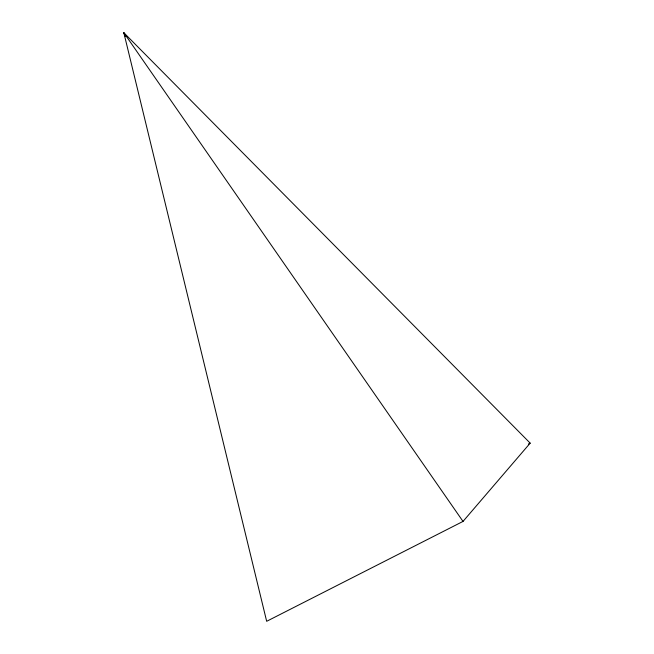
<?xml version="1.0" encoding="UTF-8"?>
<svg xmlns="http://www.w3.org/2000/svg" width="654" height="654" viewBox="0 0 654 654"><rect width="100%" height="100%" fill="white"/><g stroke="black" fill="none" stroke-linecap="round" stroke-linejoin="round"><path stroke-width="0.98" d="M463.016 521.418L530.181 443.134L123.819 32.7L266.668 621.3L463.016 521.418L123.819 32.7L125.364 36.477M528.367 444.058L530.181 443.134"/></g></svg>
